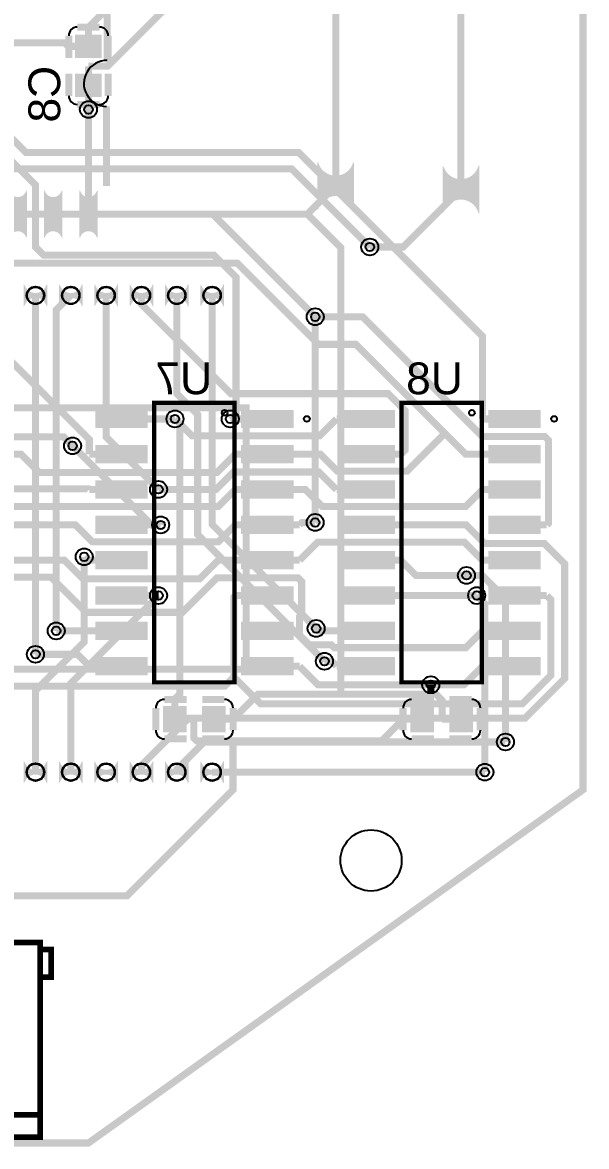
# Model space of a CAD drawing. Header units: millimetres. Extents: x 12.6 to 58.5, y -43.3 to 38.2.
# Drawn here: x 38.27 to 58.55, y -43.31 to -2.89 of the extents above; entities that cross this region are included whole.
import ezdxf

# ---------------------------------------------------------------- set-up
doc = ezdxf.new("R2010")
doc.units = ezdxf.units.MM
for name, color, linetype, true_color in [('BoardOutLine', 7, 'Continuous', 0xff00ff), ('BottomLayer', 7, 'Continuous', 0x0000ff), ('BottomPasteMaskLayer', 7, 'Continuous', 0x800000), ('BottomSilkLayer', 7, 'Continuous', 0x66cc33), ('BottomSolderMaskLayer', 7, 'Continuous', 0xaa00ff), ('Document', 7, 'Continuous', 0xffffff), ('Hole', 7, 'Continuous', 0x222222), ('Multi-Layer', 7, 'Continuous', 0xc0c0c0), ('TopLayer', 7, 'Continuous', 0xff0000), ('TopPasteMaskLayer', 7, 'Continuous', 0x808080), ('TopSilkLayer', 7, 'Continuous', 0xffcc00), ('TopSolderMaskLayer', 7, 'Continuous', 0x800080)]:
    doc.layers.add(name, color=color, linetype=linetype, true_color=true_color)
doc.styles.get("Standard").update_dxf_attribs({"font": 'arial.ttf'})

msp = doc.modelspace()

# ---------------------------------------------------------------- hatches: boundary and pattern name
at = {"layer": 'BottomLayer'}
for points in [[(40.19006858013722, -3.34500889001788), (40.19006858013722, -4.145008890017834), (41.09009398018793, -4.145008890017834), (41.09009398018793, -3.34500889001788)], [(40.19006858013722, -4.745008890017743), (40.19006858013722, -5.545008890017812), (41.09009398018793, -5.545008890017812), (41.09009398018793, -4.745008890017743)], [(40.955041910083764, -16.826035052070097), (40.955041910083764, -17.464033528067148), (42.70002540005066, -17.464033528067148), (42.70002540005066, -16.826035052070097)], [(46.20015240030489, -16.826035052070097), (46.20015240030489, -17.464033528067148), (47.945135890271786, -17.464033528067148), (47.945135890271786, -16.826035052070097)], [(49.84505969011934, -16.826035052070097), (49.84505969011934, -17.464033528067148), (51.59004318008624, -17.464033528067148), (51.59004318008624, -16.826035052070097)], [(55.090170180340465, -16.826035052070097), (55.090170180340465, -17.464033528067148), (56.83515367030736, -17.464033528067148), (56.83515367030736, -16.826035052070097)], [(40.955041910083764, -18.096037592075163), (40.955041910083764, -18.734036068072214), (42.70002540005066, -18.734036068072214), (42.70002540005066, -18.096037592075163)], [(46.20015240030489, -18.096037592075163), (46.20015240030489, -18.734036068072214), (47.945135890271786, -18.734036068072214), (47.945135890271786, -18.096037592075163)], [(49.84505969011934, -18.096037592075163), (49.84505969011934, -18.734036068072214), (51.59004318008624, -18.734036068072214), (51.59004318008624, -18.096037592075163)], [(55.090170180340465, -18.096037592075163), (55.090170180340465, -18.734036068072214), (56.83515367030736, -18.734036068072214), (56.83515367030736, -18.096037592075163)], [(40.955041910083764, -19.36604013208023), (40.955041910083764, -20.00403860807728), (42.70002540005066, -20.00403860807728), (42.70002540005066, -19.36604013208023)], [(46.20015240030489, -19.36604013208023), (46.20015240030489, -20.00403860807728), (47.945135890271786, -20.00403860807728), (47.945135890271786, -19.36604013208023)], [(49.84505969011934, -19.36604013208023), (49.84505969011934, -20.00403860807728), (51.59004318008624, -20.00403860807728), (51.59004318008624, -19.36604013208023)], [(55.090170180340465, -19.36604013208023), (55.090170180340465, -20.00403860807728), (56.83515367030736, -20.00403860807728), (56.83515367030736, -19.36604013208023)], [(40.955041910083764, -20.63604267208541), (40.955041910083764, -21.274041148082347), (42.70002540005066, -21.274041148082347), (42.70002540005066, -20.63604267208541)], [(46.20015240030489, -20.63604267208541), (46.20015240030489, -21.274041148082347), (47.945135890271786, -21.274041148082347), (47.945135890271786, -20.63604267208541)], [(49.84505969011934, -20.63604267208541), (49.84505969011934, -21.274041148082347), (51.59004318008624, -21.274041148082347), (51.59004318008624, -20.63604267208541)], [(55.090170180340465, -20.63604267208541), (55.090170180340465, -21.274041148082347), (56.83515367030736, -21.274041148082347), (56.83515367030736, -20.63604267208541)], [(40.955041910083764, -21.906045212090476), (40.955041910083764, -22.544043688087413), (42.70002540005066, -22.544043688087413), (42.70002540005066, -21.906045212090476)], [(46.20015240030489, -21.906045212090476), (46.20015240030489, -22.544043688087413), (47.945135890271786, -22.544043688087413), (47.945135890271786, -21.906045212090476)], [(49.84505969011934, -21.906045212090476), (49.84505969011934, -22.544043688087413), (51.59004318008624, -22.544043688087413), (51.59004318008624, -21.906045212090476)], [(55.090170180340465, -21.906045212090476), (55.090170180340465, -22.544043688087413), (56.83515367030736, -22.544043688087413), (56.83515367030736, -21.906045212090476)], [(40.955041910083764, -23.176047752095542), (40.955041910083764, -23.81404622809248), (42.70002540005066, -23.81404622809248), (42.70002540005066, -23.176047752095542)], [(46.20015240030489, -23.176047752095542), (46.20015240030489, -23.81404622809248), (47.945135890271786, -23.81404622809248), (47.945135890271786, -23.176047752095542)], [(49.84505969011934, -23.176047752095542), (49.84505969011934, -23.81404622809248), (51.59004318008624, -23.81404622809248), (51.59004318008624, -23.176047752095542)], [(55.090170180340465, -23.176047752095542), (55.090170180340465, -23.81404622809248), (56.83515367030736, -23.81404622809248), (56.83515367030736, -23.176047752095542)], [(40.955041910083764, -24.446050292100608), (40.955041910083764, -25.08404876809766), (42.70002540005066, -25.08404876809766), (42.70002540005066, -24.446050292100608)], [(46.20015240030489, -24.446050292100608), (46.20015240030489, -25.08404876809766), (47.945135890271786, -25.08404876809766), (47.945135890271786, -24.446050292100608)], [(49.84505969011934, -24.446050292100608), (49.84505969011934, -25.08404876809766), (51.59004318008624, -25.08404876809766), (51.59004318008624, -24.446050292100608)], [(55.090170180340465, -24.446050292100608), (55.090170180340465, -25.08404876809766), (56.83515367030736, -25.08404876809766), (56.83515367030736, -24.446050292100608)], [(40.955041910083764, -25.716052832105674), (40.955041910083764, -26.354051308102726), (42.70002540005066, -26.354051308102726), (42.70002540005066, -25.716052832105674)], [(46.20015240030489, -25.716052832105674), (46.20015240030489, -26.354051308102726), (47.945135890271786, -26.354051308102726), (47.945135890271786, -25.716052832105674)], [(49.84505969011934, -25.716052832105674), (49.84505969011934, -26.354051308102726), (51.59004318008624, -26.354051308102726), (51.59004318008624, -25.716052832105674)], [(55.090170180340465, -25.716052832105674), (55.090170180340465, -26.354051308102726), (56.83515367030736, -26.354051308102726), (56.83515367030736, -25.716052832105674)]]:
    msp.add_hatch(color=256, dxfattribs=at).paths.add_polyline_path(points)
at = {"layer": 'BottomPasteMaskLayer'}
for points in [[(40.19006858013722, -3.34500889001788), (40.19006858013722, -4.145008890017834), (41.09009398018793, -4.145008890017834), (41.09009398018793, -3.34500889001788)], [(40.19006858013722, -4.745008890017743), (40.19006858013722, -5.545008890017812), (41.09009398018793, -5.545008890017812), (41.09009398018793, -4.745008890017743)], [(40.955041910083764, -16.826035052070097), (40.955041910083764, -17.464033528067148), (42.70002540005066, -17.464033528067148), (42.70002540005066, -16.826035052070097)], [(46.20015240030489, -16.826035052070097), (46.20015240030489, -17.464033528067148), (47.945135890271786, -17.464033528067148), (47.945135890271786, -16.826035052070097)], [(49.84505969011934, -16.826035052070097), (49.84505969011934, -17.464033528067148), (51.59004318008624, -17.464033528067148), (51.59004318008624, -16.826035052070097)], [(55.090170180340465, -16.826035052070097), (55.090170180340465, -17.464033528067148), (56.83515367030736, -17.464033528067148), (56.83515367030736, -16.826035052070097)], [(40.955041910083764, -18.096037592075163), (40.955041910083764, -18.734036068072214), (42.70002540005066, -18.734036068072214), (42.70002540005066, -18.096037592075163)], [(46.20015240030489, -18.096037592075163), (46.20015240030489, -18.734036068072214), (47.945135890271786, -18.734036068072214), (47.945135890271786, -18.096037592075163)], [(49.84505969011934, -18.096037592075163), (49.84505969011934, -18.734036068072214), (51.59004318008624, -18.734036068072214), (51.59004318008624, -18.096037592075163)], [(55.090170180340465, -18.096037592075163), (55.090170180340465, -18.734036068072214), (56.83515367030736, -18.734036068072214), (56.83515367030736, -18.096037592075163)], [(40.955041910083764, -19.36604013208023), (40.955041910083764, -20.00403860807728), (42.70002540005066, -20.00403860807728), (42.70002540005066, -19.36604013208023)], [(46.20015240030489, -19.36604013208023), (46.20015240030489, -20.00403860807728), (47.945135890271786, -20.00403860807728), (47.945135890271786, -19.36604013208023)], [(49.84505969011934, -19.36604013208023), (49.84505969011934, -20.00403860807728), (51.59004318008624, -20.00403860807728), (51.59004318008624, -19.36604013208023)], [(55.090170180340465, -19.36604013208023), (55.090170180340465, -20.00403860807728), (56.83515367030736, -20.00403860807728), (56.83515367030736, -19.36604013208023)], [(40.955041910083764, -20.63604267208541), (40.955041910083764, -21.274041148082347), (42.70002540005066, -21.274041148082347), (42.70002540005066, -20.63604267208541)], [(46.20015240030489, -20.63604267208541), (46.20015240030489, -21.274041148082347), (47.945135890271786, -21.274041148082347), (47.945135890271786, -20.63604267208541)], [(49.84505969011934, -20.63604267208541), (49.84505969011934, -21.274041148082347), (51.59004318008624, -21.274041148082347), (51.59004318008624, -20.63604267208541)], [(55.090170180340465, -20.63604267208541), (55.090170180340465, -21.274041148082347), (56.83515367030736, -21.274041148082347), (56.83515367030736, -20.63604267208541)], [(40.955041910083764, -21.906045212090476), (40.955041910083764, -22.544043688087413), (42.70002540005066, -22.544043688087413), (42.70002540005066, -21.906045212090476)], [(46.20015240030489, -21.906045212090476), (46.20015240030489, -22.544043688087413), (47.945135890271786, -22.544043688087413), (47.945135890271786, -21.906045212090476)], [(49.84505969011934, -21.906045212090476), (49.84505969011934, -22.544043688087413), (51.59004318008624, -22.544043688087413), (51.59004318008624, -21.906045212090476)], [(55.090170180340465, -21.906045212090476), (55.090170180340465, -22.544043688087413), (56.83515367030736, -22.544043688087413), (56.83515367030736, -21.906045212090476)], [(40.955041910083764, -23.176047752095542), (40.955041910083764, -23.81404622809248), (42.70002540005066, -23.81404622809248), (42.70002540005066, -23.176047752095542)], [(46.20015240030489, -23.176047752095542), (46.20015240030489, -23.81404622809248), (47.945135890271786, -23.81404622809248), (47.945135890271786, -23.176047752095542)], [(49.84505969011934, -23.176047752095542), (49.84505969011934, -23.81404622809248), (51.59004318008624, -23.81404622809248), (51.59004318008624, -23.176047752095542)], [(55.090170180340465, -23.176047752095542), (55.090170180340465, -23.81404622809248), (56.83515367030736, -23.81404622809248), (56.83515367030736, -23.176047752095542)], [(40.955041910083764, -24.446050292100608), (40.955041910083764, -25.08404876809766), (42.70002540005066, -25.08404876809766), (42.70002540005066, -24.446050292100608)], [(46.20015240030489, -24.446050292100608), (46.20015240030489, -25.08404876809766), (47.945135890271786, -25.08404876809766), (47.945135890271786, -24.446050292100608)], [(49.84505969011934, -24.446050292100608), (49.84505969011934, -25.08404876809766), (51.59004318008624, -25.08404876809766), (51.59004318008624, -24.446050292100608)], [(55.090170180340465, -24.446050292100608), (55.090170180340465, -25.08404876809766), (56.83515367030736, -25.08404876809766), (56.83515367030736, -24.446050292100608)], [(40.955041910083764, -25.716052832105674), (40.955041910083764, -26.354051308102726), (42.70002540005066, -26.354051308102726), (42.70002540005066, -25.716052832105674)], [(46.20015240030489, -25.716052832105674), (46.20015240030489, -26.354051308102726), (47.945135890271786, -26.354051308102726), (47.945135890271786, -25.716052832105674)], [(49.84505969011934, -25.716052832105674), (49.84505969011934, -26.354051308102726), (51.59004318008624, -26.354051308102726), (51.59004318008624, -25.716052832105674)], [(55.090170180340465, -25.716052832105674), (55.090170180340465, -26.354051308102726), (56.83515367030736, -26.354051308102726), (56.83515367030736, -25.716052832105674)]]:
    msp.add_hatch(color=256, dxfattribs=at).paths.add_polyline_path(points)
at = {"layer": 'BottomSolderMaskLayer'}
for points in [[(40.16149271653376, -3.3224325007790867), (40.16149271653376, -4.167588146645926), (41.118669843791395, -4.167588146645926), (41.118669843791395, -3.3224325007790867)], [(40.16149271653376, -4.7224296333897655), (40.16149271653376, -5.567585279256605), (41.118669843791395, -5.567585279256605), (41.118669843791395, -4.7224296333897655)], [(39.16047752095502, -12.287325374650777, -0.7853981633974483), (38.30967741935482, -12.287325374650777), (38.30967741935482, -13.11272542545089, -0.7853981633974483), (39.16047752095502, -13.11272542545089)], [(40.4304800609602, -12.287325374650777, -0.7853981633974483), (39.57967995936, -12.287325374650777), (39.57967995936, -13.11272542545089, -0.7853981633974483), (40.4304800609602, -13.11272542545089)], [(41.70048260096515, -12.287325374650777, -0.7853981633974483), (40.84968249936495, -12.287325374650777), (40.84968249936495, -13.11272542545089, -0.7853981633974483), (41.70048260096515, -13.11272542545089)], [(42.97048514097033, -12.287325374650777, -0.7853981633974483), (42.11968503937013, -12.287325374650777), (42.11968503937013, -13.11272542545089, -0.7853981633974483), (42.97048514097033, -13.11272542545089)], [(44.240487680975285, -12.287325374650777, -0.7853981633974483), (43.389687579375085, -12.287325374650777), (43.389687579375085, -13.11272542545089, -0.7853981633974483), (44.240487680975285, -13.11272542545089)], [(45.510490220980465, -12.287325374650777, -0.7853981633974483), (44.659690119380265, -12.287325374650777), (44.659690119380265, -13.11272542545089, -0.7853981633974483), (45.510490220980465, -13.11272542545089)], [(40.88557047565564, -16.816748455426705), (40.88557047565564, -17.47332012471054), (42.76949683447879, -17.47332012471054), (42.76949683447879, -16.816748455426705)], [(46.13068096587676, -16.816748455426705), (46.13068096587676, -17.47332012471054), (48.01460732469991, -17.47332012471054), (48.01460732469991, -16.816748455426705)], [(49.77558825569122, -16.816748455426705), (49.77558825569122, -17.47332012471054), (51.659514614514364, -17.47332012471054), (51.659514614514364, -16.816748455426705)], [(55.02069874591234, -16.816748455426705), (55.02069874591234, -17.47332012471054), (56.90462510473549, -17.47332012471054), (56.90462510473549, -16.816748455426705)], [(40.88557047565564, -18.08675099543177), (40.88557047565564, -18.743322664715606), (42.76949683447879, -18.743322664715606), (42.76949683447879, -18.08675099543177)], [(46.13068096587676, -18.08675099543177), (46.13068096587676, -18.743322664715606), (48.01460732469991, -18.743322664715606), (48.01460732469991, -18.08675099543177)], [(49.77558825569122, -18.08675099543177), (49.77558825569122, -18.743322664715606), (51.659514614514364, -18.743322664715606), (51.659514614514364, -18.08675099543177)], [(55.02069874591234, -18.08675099543177), (55.02069874591234, -18.743322664715606), (56.90462510473549, -18.743322664715606), (56.90462510473549, -18.08675099543177)], [(40.88557047565564, -19.35675353543695), (40.88557047565564, -20.013325204720672), (42.76949683447879, -20.013325204720672), (42.76949683447879, -19.35675353543695)], [(46.13068096587676, -19.35675353543695), (46.13068096587676, -20.013325204720672), (48.01460732469991, -20.013325204720672), (48.01460732469991, -19.35675353543695)], [(49.77558825569122, -19.35675353543695), (49.77558825569122, -20.013325204720672), (51.659514614514364, -20.013325204720672), (51.659514614514364, -19.35675353543695)], [(55.02069874591234, -19.35675353543695), (55.02069874591234, -20.013325204720672), (56.90462510473549, -20.013325204720672), (56.90462510473549, -19.35675353543695)], [(40.88557047565564, -20.626756075442017), (40.88557047565564, -21.28332774472574), (42.76949683447879, -21.28332774472574), (42.76949683447879, -20.626756075442017)], [(46.13068096587676, -20.626756075442017), (46.13068096587676, -21.28332774472574), (48.01460732469991, -21.28332774472574), (48.01460732469991, -20.626756075442017)], [(49.77558825569122, -20.626756075442017), (49.77558825569122, -21.28332774472574), (51.659514614514364, -21.28332774472574), (51.659514614514364, -20.626756075442017)], [(55.02069874591234, -20.626756075442017), (55.02069874591234, -21.28332774472574), (56.90462510473549, -21.28332774472574), (56.90462510473549, -20.626756075442017)], [(40.88557047565564, -21.896758615447084), (40.88557047565564, -22.553330284730805), (42.76949683447879, -22.553330284730805), (42.76949683447879, -21.896758615447084)], [(46.13068096587676, -21.896758615447084), (46.13068096587676, -22.553330284730805), (48.01460732469991, -22.553330284730805), (48.01460732469991, -21.896758615447084)], [(49.77558825569122, -21.896758615447084), (49.77558825569122, -22.553330284730805), (51.659514614514364, -22.553330284730805), (51.659514614514364, -21.896758615447084)], [(55.02069874591234, -21.896758615447084), (55.02069874591234, -22.553330284730805), (56.90462510473549, -22.553330284730805), (56.90462510473549, -21.896758615447084)], [(40.88557047565564, -23.16676115545215), (40.88557047565564, -23.82333282473587), (42.76949683447879, -23.82333282473587), (42.76949683447879, -23.16676115545215)], [(46.13068096587676, -23.16676115545215), (46.13068096587676, -23.82333282473587), (48.01460732469991, -23.82333282473587), (48.01460732469991, -23.16676115545215)], [(49.77558825569122, -23.16676115545215), (49.77558825569122, -23.82333282473587), (51.659514614514364, -23.82333282473587), (51.659514614514364, -23.16676115545215)], [(55.02069874591234, -23.16676115545215), (55.02069874591234, -23.82333282473587), (56.90462510473549, -23.82333282473587), (56.90462510473549, -23.16676115545215)], [(40.88557047565564, -24.436763695457216), (40.88557047565564, -25.09333536474105), (42.76949683447879, -25.09333536474105), (42.76949683447879, -24.436763695457216)], [(46.13068096587676, -24.436763695457216), (46.13068096587676, -25.09333536474105), (48.01460732469991, -25.09333536474105), (48.01460732469991, -24.436763695457216)], [(49.77558825569122, -24.436763695457216), (49.77558825569122, -25.09333536474105), (51.659514614514364, -25.09333536474105), (51.659514614514364, -24.436763695457216)], [(55.02069874591234, -24.436763695457216), (55.02069874591234, -25.09333536474105), (56.90462510473549, -25.09333536474105), (56.90462510473549, -24.436763695457216)], [(40.88557047565564, -25.706766235462283), (40.88557047565564, -26.363337904746118), (42.76949683447879, -26.363337904746118), (42.76949683447879, -25.706766235462283)], [(46.13068096587676, -25.706766235462283), (46.13068096587676, -26.363337904746118), (48.01460732469991, -26.363337904746118), (48.01460732469991, -25.706766235462283)], [(49.77558825569122, -25.706766235462283), (49.77558825569122, -26.363337904746118), (51.659514614514364, -26.363337904746118), (51.659514614514364, -25.706766235462283)], [(55.02069874591234, -25.706766235462283), (55.02069874591234, -26.363337904746118), (56.90462510473549, -26.363337904746118), (56.90462510473549, -25.706766235462283)], [(39.16047752095502, -29.432359664719343, -0.7853981633974483), (38.30967741935482, -29.432359664719343), (38.30967741935482, -30.257759715519455, -0.7853981633974483), (39.16047752095502, -30.257759715519455)], [(40.4304800609602, -29.432359664719343, -0.7853981633974483), (39.57967995936, -29.432359664719343), (39.57967995936, -30.257759715519455, -0.7853981633974483), (40.4304800609602, -30.257759715519455)], [(41.70048260096515, -29.432359664719343, -0.7853981633974483), (40.84968249936495, -29.432359664719343), (40.84968249936495, -30.257759715519455, -0.7853981633974483), (41.70048260096515, -30.257759715519455)], [(42.97048514097033, -29.432359664719343, -0.7853981633974483), (42.11968503937013, -29.432359664719343), (42.11968503937013, -30.257759715519455, -0.7853981633974483), (42.97048514097033, -30.257759715519455)], [(44.240487680975285, -29.432359664719343, -0.7853981633974483), (43.389687579375085, -29.432359664719343), (43.389687579375085, -30.257759715519455, -0.7853981633974483), (44.240487680975285, -30.257759715519455)], [(45.510490220980465, -29.432359664719343, -0.7853981633974483), (44.659690119380265, -29.432359664719343), (44.659690119380265, -30.257759715519455, -0.7853981633974483), (45.510490220980465, -30.257759715519455)]]:
    msp.add_hatch(color=256, dxfattribs=at).paths.add_polyline_path(points)
at = {"layer": 'Multi-Layer'}
for points in [[(39.13507747015492, -12.300025400050913, -0.7853981633974483), (38.33507747015492, -12.300025400050913), (38.33507747015492, -13.100025400050868, -0.7853981633974483), (39.13507747015492, -13.100025400050868)], [(40.4050800101601, -12.300025400050913, -0.7853981633974483), (39.6050800101601, -12.300025400050913), (39.6050800101601, -13.100025400050868, -0.7853981633974483), (40.4050800101601, -13.100025400050868)], [(41.67508255016505, -12.300025400050913, -0.7853981633974483), (40.875082550165054, -12.300025400050913), (40.875082550165054, -13.100025400050868, -0.7853981633974483), (41.67508255016505, -13.100025400050868)], [(42.94508509017023, -12.300025400050913, -0.7853981633974483), (42.145085090170234, -12.300025400050913), (42.145085090170234, -13.100025400050868, -0.7853981633974483), (42.94508509017023, -13.100025400050868)], [(44.215087630175184, -12.300025400050913, -0.7853981633974483), (43.41508763017519, -12.300025400050913), (43.41508763017519, -13.100025400050868, -0.7853981633974483), (44.215087630175184, -13.100025400050868)], [(45.485090170180364, -12.300025400050913, -0.7853981633974483), (44.685090170180366, -12.300025400050913), (44.685090170180366, -13.100025400050868, -0.7853981633974483), (45.485090170180364, -13.100025400050868)], [(39.13507747015492, -29.44505969011948, -0.7853981633974483), (38.33507747015492, -29.44505969011948), (38.33507747015492, -30.245059690119433, -0.7853981633974483), (39.13507747015492, -30.245059690119433)], [(40.4050800101601, -29.44505969011948, -0.7853981633974483), (39.6050800101601, -29.44505969011948), (39.6050800101601, -30.245059690119433, -0.7853981633974483), (40.4050800101601, -30.245059690119433)], [(41.67508255016505, -29.44505969011948, -0.7853981633974483), (40.875082550165054, -29.44505969011948), (40.875082550165054, -30.245059690119433, -0.7853981633974483), (41.67508255016505, -30.245059690119433)], [(42.94508509017023, -29.44505969011948, -0.7853981633974483), (42.145085090170234, -29.44505969011948), (42.145085090170234, -30.245059690119433, -0.7853981633974483), (42.94508509017023, -30.245059690119433)], [(44.215087630175184, -29.44505969011948, -0.7853981633974483), (43.41508763017519, -29.44505969011948), (43.41508763017519, -30.245059690119433, -0.7853981633974483), (44.215087630175184, -30.245059690119433)], [(45.485090170180364, -29.44505969011948, -0.7853981633974483), (44.685090170180366, -29.44505969011948), (44.685090170180366, -30.245059690119433, -0.7853981633974483), (45.485090170180364, -30.245059690119433)]]:
    msp.add_hatch(color=256, dxfattribs=at).paths.add_polyline_path(points)
at = {"layer": 'TopLayer'}
for points in [[(50.165100330200694, -7.898018796037718, -0.7853981633974483), (48.895097790195614, -7.898018796037718), (48.895097790195614, -9.628016256032538, -0.7853981633974483), (50.165100330200694, -9.628016256032538)], [(54.66522733045469, -8.025019050038168, -0.7853981633974483), (53.39522479044961, -8.025019050038168), (53.39522479044961, -9.755016510032988, -0.7853981633974483), (54.66522733045469, -9.755016510032988)], [(38.40007620015244, -8.930035560071133, -0.7853981633974483), (37.800076200152446, -8.930035560071133), (37.800076200152446, -10.630035560071178, -0.7853981633974483), (38.40007620015244, -10.630035560071178)], [(39.67007874015739, -8.930035560071133, -0.7853981633974483), (39.0700787401574, -8.930035560071133), (39.0700787401574, -10.630035560071178, -0.7853981633974483), (39.67007874015739, -10.630035560071178)], [(40.94008128016257, -8.930035560071133, -0.7853981633974483), (40.34008128016258, -8.930035560071133), (40.34008128016258, -10.630035560071178, -0.7853981633974483), (40.94008128016257, -10.630035560071178)], [(43.35008890017775, -27.490043180086445), (44.150088900177934, -27.490043180086445), (44.150088900177934, -28.390068580137154), (43.35008890017775, -28.390068580137154)], [(44.75008890017784, -27.490043180086445), (45.550088900178025, -27.490043180086445), (45.550088900178025, -28.390068580137154), (44.75008890017784, -28.390068580137154)], [(52.24010668021333, -27.490043180086445), (53.04010668021351, -27.490043180086445), (53.04010668021351, -28.390068580137154), (52.24010668021333, -28.390068580137154)], [(53.64010668021342, -27.490043180086445), (54.4401066802136, -27.490043180086445), (54.4401066802136, -28.390068580137154), (53.64010668021342, -28.390068580137154)]]:
    msp.add_hatch(color=256, dxfattribs=at).paths.add_polyline_path(points)
at = {"layer": 'TopPasteMaskLayer'}
for points in [[(50.165100330200694, -7.898018796037718, -0.7853981633974483), (48.895097790195614, -7.898018796037718), (48.895097790195614, -9.628016256032538, -0.7853981633974483), (50.165100330200694, -9.628016256032538)], [(54.66522733045469, -8.025019050038168, -0.7853981633974483), (53.39522479044961, -8.025019050038168), (53.39522479044961, -9.755016510032988, -0.7853981633974483), (54.66522733045469, -9.755016510032988)], [(38.40007620015244, -8.930035560071133, -0.7853981633974483), (37.800076200152446, -8.930035560071133), (37.800076200152446, -10.630035560071178, -0.7853981633974483), (38.40007620015244, -10.630035560071178)], [(39.67007874015739, -8.930035560071133, -0.7853981633974483), (39.0700787401574, -8.930035560071133), (39.0700787401574, -10.630035560071178, -0.7853981633974483), (39.67007874015739, -10.630035560071178)], [(40.94008128016257, -8.930035560071133, -0.7853981633974483), (40.34008128016258, -8.930035560071133), (40.34008128016258, -10.630035560071178, -0.7853981633974483), (40.94008128016257, -10.630035560071178)], [(43.35008890017775, -27.490043180086445), (44.150088900177934, -27.490043180086445), (44.150088900177934, -28.390068580137154), (43.35008890017775, -28.390068580137154)], [(44.75008890017784, -27.490043180086445), (45.550088900178025, -27.490043180086445), (45.550088900178025, -28.390068580137154), (44.75008890017784, -28.390068580137154)], [(52.24010668021333, -27.490043180086445), (53.04010668021351, -27.490043180086445), (53.04010668021351, -28.390068580137154), (52.24010668021333, -28.390068580137154)], [(53.64010668021342, -27.490043180086445), (54.4401066802136, -27.490043180086445), (54.4401066802136, -28.390068580137154), (53.64010668021342, -28.390068580137154)]]:
    msp.add_hatch(color=256, dxfattribs=at).paths.add_polyline_path(points)
at = {"layer": 'TopSolderMaskLayer'}
for points in [[(50.190500381000795, -7.88337145491505, -0.7853981633974483), (48.86969773939551, -7.88337145491505), (48.86969773939551, -9.642663597155206, -0.7853981633974483), (50.190500381000795, -9.642663597155206)], [(54.69062738125479, -8.0103717089155, -0.7853981633974483), (53.36982473964951, -8.0103717089155), (53.36982473964951, -9.769663851155656, -0.7853981633974483), (54.69062738125479, -9.769663851155656)], [(38.42547625095254, -8.911261609479766, -0.7853981633974483), (37.774676149352345, -8.911261609479766), (37.774676149352345, -10.648809510662431, -0.7853981633974483), (38.42547625095254, -10.648809510662431)], [(39.695478790957495, -8.911261609479766, -0.7853981633974483), (39.0446786893573, -8.911261609479766), (39.0446786893573, -10.648809510662431, -0.7853981633974483), (39.695478790957495, -10.648809510662431)], [(40.965481330962675, -8.911261609479766, -0.7853981633974483), (40.31468122936248, -8.911261609479766), (40.31468122936248, -10.648809510662431, -0.7853981633974483), (40.965481330962675, -10.648809510662431)], [(39.16047752095502, -12.287325374650777, -0.7853981633974483), (38.30967741935482, -12.287325374650777), (38.30967741935482, -13.11272542545089, -0.7853981633974483), (39.16047752095502, -13.11272542545089)], [(40.4304800609602, -12.287325374650777, -0.7853981633974483), (39.57967995936, -12.287325374650777), (39.57967995936, -13.11272542545089, -0.7853981633974483), (40.4304800609602, -13.11272542545089)], [(41.70048260096515, -12.287325374650777, -0.7853981633974483), (40.84968249936495, -12.287325374650777), (40.84968249936495, -13.11272542545089, -0.7853981633974483), (41.70048260096515, -13.11272542545089)], [(42.97048514097033, -12.287325374650777, -0.7853981633974483), (42.11968503937013, -12.287325374650777), (42.11968503937013, -13.11272542545089, -0.7853981633974483), (42.97048514097033, -13.11272542545089)], [(44.240487680975285, -12.287325374650777, -0.7853981633974483), (43.389687579375085, -12.287325374650777), (43.389687579375085, -13.11272542545089, -0.7853981633974483), (44.240487680975285, -13.11272542545089)], [(45.510490220980465, -12.287325374650777, -0.7853981633974483), (44.659690119380265, -12.287325374650777), (44.659690119380265, -13.11272542545089, -0.7853981633974483), (45.510490220980465, -13.11272542545089)], [(43.324690462284025, -27.464642412439048), (44.175490563884296, -27.464642412439048), (44.175490563884296, -28.41546934778455), (43.324690462284025, -28.41546934778455)], [(44.724687236471254, -27.464642412439048), (45.575487338071525, -27.464642412439048), (45.575487338071525, -28.41546934778455), (44.724687236471254, -28.41546934778455)], [(52.2147082423196, -27.464642412439048), (53.06550834391987, -27.464642412439048), (53.06550834391987, -28.41546934778455), (52.2147082423196, -28.41546934778455)], [(53.61470501650683, -27.464642412439048), (54.4655051181071, -27.464642412439048), (54.4655051181071, -28.41546934778455), (53.61470501650683, -28.41546934778455)], [(39.16047752095502, -29.432359664719343, -0.7853981633974483), (38.30967741935482, -29.432359664719343), (38.30967741935482, -30.257759715519455, -0.7853981633974483), (39.16047752095502, -30.257759715519455)], [(40.4304800609602, -29.432359664719343, -0.7853981633974483), (39.57967995936, -29.432359664719343), (39.57967995936, -30.257759715519455, -0.7853981633974483), (40.4304800609602, -30.257759715519455)], [(41.70048260096515, -29.432359664719343, -0.7853981633974483), (40.84968249936495, -29.432359664719343), (40.84968249936495, -30.257759715519455, -0.7853981633974483), (41.70048260096515, -30.257759715519455)], [(42.97048514097033, -29.432359664719343, -0.7853981633974483), (42.11968503937013, -29.432359664719343), (42.11968503937013, -30.257759715519455, -0.7853981633974483), (42.97048514097033, -30.257759715519455)], [(44.240487680975285, -29.432359664719343, -0.7853981633974483), (43.389687579375085, -29.432359664719343), (43.389687579375085, -30.257759715519455, -0.7853981633974483), (44.240487680975285, -30.257759715519455)], [(45.510490220980465, -29.432359664719343, -0.7853981633974483), (44.659690119380265, -29.432359664719343), (44.659690119380265, -30.257759715519455, -0.7853981633974483), (45.510490220980465, -30.257759715519455)]]:
    msp.add_hatch(color=256, dxfattribs=at).paths.add_polyline_path(points)

# ---------------------------------------------------------------- linework, layer by layer
at = {"layer": 'BoardOutLine', "const_width": 0.25400050800101603}
msp.add_lwpolyline([(53.34010668021347, 17.780035560071042), (58.42011684023373, 13.970027940055843), (58.42011684023373, 13.970027940055843), (58.42011684023373, -30.480060960121932), (40.640081280162576, -43.18008636017282), (30.480060960122046, -43.18008636017282), (12.70002540005089, -30.480060960121932)], dxfattribs=at)
at = {"layer": 'BottomLayer', "const_width": 0.25400050800101603}
for points in [[(40.640081280162576, -4.461772923545823), (41.323342646685205, -4.461772923545823), (46.42011684023373, 0.6350012700024763), (46.42011684023373, 2.5400050800101326)], [(45.02006604013195, 1.4843789687579374), (45.02006604013195, 1.318262636525219), (40.640081280162576, -3.0617221234442695)], [(40.640081280162576, -3.7449834899670122), (40.640081280162576, -3.0617221234442695)], [(39.90678181356361, -3.7449834899670122), (39.7782575565152, -3.616459232918487), (24.774955549911056, -3.616459232918487), (16.671069342138708, -11.720345440690949)], [(40.640081280162576, -3.7449834899670122), (39.90678181356361, -3.7449834899670122)], [(54.80695961391916, -17.14503429006868), (54.80695961391916, -14.167894335788674), (48.19913639827291, -7.560071120142311), (38.39700279400563, -7.560071120142311), (35.066294132588155, -4.22936245872495)], [(40.640081280162576, -5.1450342900685655), (40.640081280162576, -4.461772923545823)], [(40.640081280162576, -5.1450342900685655), (40.640081280162576, -6.0170180340360275)], [(48.79400558801126, -13.471170942341928), (45.101600203200405, -9.778765557531074), (35.55194310388629, -9.778765557531074), (33.94919989839991, -8.176022352044697)], [(36.830073660147264, -8.146050292100654), (47.939293878587705, -8.146050292100654), (50.754127508255124, -10.960883921767845)], [(53.449580899161674, -17.661417322834723), (50.248158496317046, -14.459994919989867), (48.910591821183516, -14.459994919989867), (45.99060198120378, -11.540005080010246), (35.59690119380252, -11.540005080010246), (32.43332486664963, -8.376428752857578)], [(40.67183134366269, -18.415036830073745), (40.67183134366269, -17.878587757175524), (37.46507493014997, -14.671831343662689), (37.46507493014997, -12.70002540005089)], [(42.54508509017023, -12.70002540005089), (42.54508509017023, -13.018542037084103), (45.76174752349493, -16.23520447040903), (51.41859283718577, -16.23520447040903), (52.026416052832246, -16.843027686055507), (52.026416052832246, -18.261874523749043), (51.873253746507544, -18.415036830073745)], [(57.11836423672844, -20.955041910083878), (57.18491236982459, -20.888493776987502), (57.18491236982459, -17.911607823215718), (57.05334010668025, -17.780035560071155), (54.804419608839225, -17.780035560071155), (50.49555499111011, -13.471170942341928), (48.79400558801126, -13.471170942341928)], [(41.82753365506733, -17.14503429006868), (43.75133350266697, -17.14503429006868)], [(43.75133350266697, -17.14503429006868), (44.35890271780545, -17.75260350520705), (48.95427990855978, -17.75260350520705), (49.561849123698266, -17.14503429006868)], [(47.07264414528822, -17.14503429006868), (45.7358394716789, -17.14503429006868)], [(50.717551435102905, -17.14503429006868), (49.561849123698266, -17.14503429006868)], [(55.9626619253238, -17.14503429006868), (54.80695961391916, -17.14503429006868)], [(40.07035814071628, -18.11099822199651), (39.750063500127, -17.79070358140723), (37.02362204724409, -17.79070358140723)], [(53.449580899161674, -17.661417322834723), (52.092202184404414, -19.018796037592097), (49.57988315976627, -19.018796037592097), (48.976123952248145, -18.415036830073745), (47.07264414528822, -18.415036830073745)], [(54.90982981965976, -18.415036830073745), (54.20320040640081, -18.415036830073745), (53.449580899161674, -17.661417322834723)], [(45.916941833883584, -18.415036830073745), (45.91186182372371, -18.415036830073745), (45.25908051816123, -19.067818135636344), (38.87223774447557, -19.067818135636344), (38.21945643891286, -18.415036830073745), (29.292608585217067, -18.415036830073745)], [(41.82753365506733, -18.415036830073745), (40.67183134366269, -18.415036830073745)], [(47.07264414528822, -18.415036830073745), (45.916941833883584, -18.415036830073745)], [(50.717551435102905, -18.415036830073745), (51.873253746507544, -18.415036830073745)], [(55.9626619253238, -18.415036830073745), (54.90982981965976, -18.415036830073745)], [(43.16281432562869, -19.678181356362757), (45.23063246126503, -19.678181356362757), (45.85648971297951, -19.052324104648278), (48.92913385826773, -19.052324104648278), (49.561849123698266, -19.68503937007881)], [(45.916941833883584, -19.68503937007881), (45.31318262636523, -20.288798577597163), (31.052070104140284, -20.288798577597163), (30.448310896621706, -19.68503937007881)], [(37.692405384810854, -19.653797307594687), (40.64058928117879, -19.653797307594687), (40.67183134366269, -19.68503937007881)], [(41.82753365506733, -19.68503937007881), (40.67183134366269, -19.68503937007881)], [(47.07264414528822, -19.68503937007881), (45.916941833883584, -19.68503937007881)], [(47.07264414528822, -19.68503937007881), (48.4445008890018, -19.68503937007881), (49.04826009652015, -20.288798577597163), (54.20320040640081, -20.288798577597163), (54.80695961391916, -19.68503937007881)], [(50.717551435102905, -19.68503937007881), (49.561849123698266, -19.68503937007881)], [(55.9626619253238, -19.68503937007881), (54.80695961391916, -19.68503937007881)], [(45.916941833883584, -20.955041910083878), (45.31318262636523, -21.55880111760223), (40.78054356108714, -21.55880111760223), (40.17678435356879, -20.955041910083878), (30.448310896621706, -20.955041910083878)], [(41.82753365506733, -20.955041910083878), (43.23672847345688, -20.955041910083878)], [(50.717551435102905, -20.955041910083878), (54.22123444246881, -20.955041910083878), (54.887477774955414, -21.621285242570593), (57.03251206502432, -21.621285242570593), (57.761239522478945, -22.350012700025445), (57.761239522478945, -26.47447294894596), (56.32943865887751, -27.906273812547738), (44.24511049022112, -27.906273812547738), (42.54508509017023, -29.606299212598515), (42.54508509017023, -29.845059690119456)], [(47.07264414528822, -20.955041910083878), (45.916941833883584, -20.955041910083878)], [(47.07264414528822, -20.955041910083878), (48.22834645669286, -20.955041910083878)], [(48.22834645669286, -20.955041910083878), (48.31724663449336, -20.866141732283495), (48.79121158242333, -20.866141732283495)], [(55.9626619253238, -20.955041910083878), (57.11836423672844, -20.955041910083878)], [(48.22834645669286, -22.225044450088944), (48.88214376428755, -21.57124714249437), (54.1531623063247, -21.57124714249437), (54.80695961391916, -22.225044450088944)], [(30.573787147574194, -22.225044450088944), (39.77876555753119, -22.225044450088944), (40.44500889001779, -22.89128778257566), (44.646431292862644, -22.89128778257566), (45.312674625349246, -22.225044450088944), (47.07264414528822, -22.225044450088944)], [(41.82753365506733, -22.225044450088944), (40.61239522479036, -22.225044450088944), (40.4899669799338, -22.102616205232493)], [(47.07264414528822, -22.225044450088944), (48.22834645669286, -22.225044450088944)], [(50.717551435102905, -22.225044450088944), (51.873253746507544, -22.225044450088944)], [(54.22961645923306, -22.770891541783158), (52.41910083820176, -22.770891541783158), (51.873253746507544, -22.225044450088944)], [(55.9626619253238, -22.225044450088944), (54.80695961391916, -22.225044450088944)], [(48.22834645669286, -24.765049530099077), (48.22834645669286, -24.256032512065076), (48.30657861315717, -24.177800355600766), (48.30657861315717, -22.98755397510797), (48.179070358140734, -22.860045720091534), (45.25984251968498, -22.860045720091534), (44.021082042163926, -24.098806197612475), (40.558039116078135, -24.098806197612475), (39.28930657861315, -22.830073660147377), (28.29362458724904, -22.830073660147377), (27.713995427990767, -23.409702819405766), (27.713995427990767, -24.143510287020604)], [(41.82753365506733, -23.49504699009401), (42.983235966471966, -23.49504699009401)], [(42.983235966471966, -23.49504699009401), (43.1623063246127, -23.49504699009401)], [(45.864109728219546, -26.425196850393718), (45.864109728219546, -23.547879095758276), (45.916941833883584, -23.49504699009401)], [(57.11836423672844, -23.49504699009401), (57.25984251968498, -23.63652527305055), (57.25984251968498, -26.367284734569466), (56.243078486156946, -27.384048768097614), (46.822961645923215, -27.384048768097614), (45.864109728219546, -26.425196850393718)], [(47.07264414528822, -23.49504699009401), (45.916941833883584, -23.49504699009401)], [(50.717551435102905, -23.49504699009401), (54.59817119634249, -23.49504699009401)], [(55.9626619253238, -23.49504699009401), (57.11836423672844, -23.49504699009401)], [(45.864109728219546, -26.425196850393718), (45.53187706375411, -26.75742951485904), (37.53975107950214, -26.75742951485904), (34.62738125476267, -23.845059690119456), (33.123190246380545, -23.845059690119456)], [(40.67183134366269, -24.765049530099077), (39.48056896113803, -24.765049530099077)], [(41.82753365506733, -24.765049530099077), (40.67183134366269, -24.765049530099077)], [(47.07264414528822, -24.765049530099077), (48.22834645669286, -24.765049530099077)], [(54.80695961391916, -24.765049530099077), (54.20320040640081, -25.36880873761754), (49.46888493776987, -25.36880873761754), (49.369570739141636, -25.26949453898908), (48.583947167894166, -25.26949453898908), (48.22834645669286, -24.91389382778766), (48.22834645669286, -24.765049530099077)], [(50.717551435102905, -24.765049530099077), (48.91338582677167, -24.765049530099077), (48.825247650495385, -24.676911353822675)], [(55.9626619253238, -24.765049530099077), (54.80695961391916, -24.765049530099077)], [(40.67183134366269, -26.035052070104143), (40.244602489205135, -25.60782321564659), (38.73507747015492, -25.60782321564659)], [(49.125222250444494, -25.85928371856744), (49.38608077216168, -25.85928371856744), (49.561849123698266, -26.035052070104143)], [(41.82753365506733, -26.035052070104143), (40.67183134366269, -26.035052070104143)], [(47.07264414528822, -26.035052070104143), (48.22834645669286, -26.035052070104143)], [(48.22834645669286, -26.035052070104143), (48.8943357886717, -26.701041402082865), (52.94615189230376, -26.701041402082865)], [(50.717551435102905, -26.035052070104143), (49.561849123698266, -26.035052070104143)], [(52.94615189230376, -26.701041402082865), (54.140970281940554, -26.701041402082865), (54.80695961391916, -26.035052070104143)], [(55.9626619253238, -26.035052070104143), (54.80695961391916, -26.035052070104143)], [(43.815087630175185, -29.845059690119456), (43.815087630175185, -29.746761493522968), (44.801371602743075, -28.760477520955078), (55.63042926085859, -28.760477520955078)], [(45.085090170180365, -29.845059690119456), (54.89230378460752, -29.845059690119456)]]:
    msp.add_lwpolyline(points, dxfattribs=at)
at = {"layer": 'BottomSilkLayer', "const_width": 0.25400050800101603}
for points in [[(41.03982727965467, -3.055092710185477), (40.23977647955303, -3.055092710185477)], [(39.92997205994425, -4.164820929641905), (39.92997205994425, -3.3648463296927957)], [(41.3496570993143, -4.164820929641905), (41.3496570993143, -3.3648463296927957)], [(39.93045466090916, -4.725273050546093), (39.93045466090916, -5.5252476504953165)], [(41.3501143002286, -4.725273050546093), (41.3501143002286, -5.5252476504953165)], [(40.240309880619634, -5.835026670053367), (41.04033528067043, -5.835026670053367)]]:
    msp.add_lwpolyline(points, dxfattribs=at)
at = {"layer": 'BottomSilkLayer', "const_width": 0.15240030480060962}
for points in [[(45.89530099060198, -16.563855727711484), (43.00490220980441, -16.563855727711484), (43.00490220980441, -26.61625603251207), (45.89530099060198, -26.61625603251207), (45.89530099060198, -16.563855727711484)], [(54.78531877063756, -16.563855727711484), (51.89491998983999, -16.563855727711484), (51.89491998983999, -26.61625603251207), (54.78531877063756, -26.61625603251207), (54.78531877063756, -16.563855727711484)]]:
    msp.add_lwpolyline(points, close=True, dxfattribs=at)
at = {"layer": 'BottomSilkLayer'}
for centre in [(45.536703073406215, -16.92252984505967), (54.42672085344179, -16.92252984505967)]:
    msp.add_circle(centre, 0.10312420624841252, dxfattribs=at)
for centre, start, end in [((40.239801878563185, -3.3649225256802993), 90, 179.99530362478743), ((41.03982728069559, -3.364922529845103), 0.004697145336694179, 90), ((40.24028448056879, -5.525196851434885), 180, 270), ((41.040284480568744, -5.5251968503937405), 270, 359.99999999999295)]:
    msp.add_arc(centre, 0.30982981965963935, start, end, dxfattribs=at)
at = {"layer": 'BottomSolderMaskLayer'}
for centre in [(38.73507747015492, -12.70002540005089), (40.0050800101601, -12.70002540005089), (41.27508255016505, -12.70002540005089), (42.54508509017023, -12.70002540005089), (43.815087630175185, -12.70002540005089), (45.085090170180365, -12.70002540005089), (38.73507747015492, -29.845059690119456), (40.0050800101601, -29.845059690119456), (41.27508255016505, -29.845059690119456), (42.54508509017023, -29.845059690119456), (43.815087630175185, -29.845059690119456), (45.085090170180365, -29.845059690119456)]:
    msp.add_circle(centre, 0.31905003810007626, dxfattribs=at)
at = {"layer": 'Document', "const_width": 0.20320040640081283}
msp.add_lwpolyline([(38.9050292100585, -36.21993903987823), (39.305080010160054, -36.21993903987823), (39.305080010160054, -37.21993903987811), (38.9050292100585, -37.21993903987811)], dxfattribs=at)
at = {"layer": 'Document'}
for centre in [(48.49225298450597, -17.14503429006868), (57.382270764541545, -17.14503429006868)]:
    msp.add_circle(centre, 0.10312420624841252, dxfattribs=at)
at = {"layer": 'Hole'}
for centre in [(40.640081280162576, -6.0170180340360275), (50.754127508255124, -10.960883921767845), (48.79400558801126, -13.471170942341928), (43.75133350266697, -17.14503429006868), (45.7358394716789, -17.14503429006868), (40.07035814071628, -18.11099822199651), (43.16281432562869, -19.678181356362757), (43.23672847345688, -20.955041910083878), (48.79121158242333, -20.866141732283495), (40.4899669799338, -22.102616205232493), (54.22961645923306, -22.770891541783158), (43.1623063246127, -23.49504699009401), (54.59817119634249, -23.49504699009401), (39.48056896113803, -24.765049530099077), (48.825247650495385, -24.676911353822675), (38.73507747015492, -25.60782321564659), (49.125222250444494, -25.85928371856744), (52.94615189230376, -26.701041402082865), (55.63042926085859, -28.760477520955078), (54.89230378460752, -29.845059690119456)]:
    msp.add_circle(centre, 0.15250190500381003, dxfattribs=at)
at = {"layer": 'Multi-Layer'}
for centre, radius in [((40.640081280162576, -6.0170180340360275), 0.30500381000762006), ((50.754127508255124, -10.960883921767845), 0.30500381000762006), ((38.73507747015492, -12.70002540005089), 0.30000000000000004), ((40.0050800101601, -12.70002540005089), 0.30000000000000004), ((41.27508255016505, -12.70002540005089), 0.30000000000000004), ((42.54508509017023, -12.70002540005089), 0.30000000000000004), ((43.815087630175185, -12.70002540005089), 0.30000000000000004), ((45.085090170180365, -12.70002540005089), 0.30000000000000004), ((48.79400558801126, -13.471170942341928), 0.30500381000762006), ((43.75133350266697, -17.14503429006868), 0.30500381000762006), ((45.7358394716789, -17.14503429006868), 0.30500381000762006), ((40.07035814071628, -18.11099822199651), 0.30500381000762006), ((43.16281432562869, -19.678181356362757), 0.30500381000762006), ((48.79121158242333, -20.866141732283495), 0.30500381000762006), ((43.23672847345688, -20.955041910083878), 0.30500381000762006), ((40.4899669799338, -22.102616205232493), 0.30500381000762006), ((54.22961645923306, -22.770891541783158), 0.30500381000762006), ((43.1623063246127, -23.49504699009401), 0.30500381000762006), ((54.59817119634249, -23.49504699009401), 0.30500381000762006), ((39.48056896113803, -24.765049530099077), 0.30500381000762006), ((48.825247650495385, -24.676911353822675), 0.30500381000762006), ((38.73507747015492, -25.60782321564659), 0.30500381000762006), ((49.125222250444494, -25.85928371856744), 0.30500381000762006), ((52.94615189230376, -26.701041402082865), 0.30500381000762006), ((55.63042926085859, -28.760477520955078), 0.30500381000762006), ((38.73507747015492, -29.845059690119456), 0.30000000000000004), ((40.0050800101601, -29.845059690119456), 0.30000000000000004), ((41.27508255016505, -29.845059690119456), 0.30000000000000004), ((42.54508509017023, -29.845059690119456), 0.30000000000000004), ((43.815087630175185, -29.845059690119456), 0.30000000000000004), ((45.085090170180365, -29.845059690119456), 0.30000000000000004), ((54.89230378460752, -29.845059690119456), 0.30500381000762006), ((50.800101600203334, -33.02006604013218), 1.1)]:
    msp.add_circle(centre, radius, dxfattribs=at)
at = {"layer": 'TopLayer', "const_width": 0.25400050800101603}
for points in [[(31.750063500127, -0.37998475996960224), (31.750063500127, -1.7467614935229676), (38.73507747015492, -8.731775463551003), (38.73507747015492, -10.95656591313184), (39.03759207518419, -11.259080518161113), (45.16002032004076, -11.259080518161113), (45.944373888747805, -12.04343408686816), (45.944373888747805, -16.936499872999775), (45.7358394716789, -17.14503429006868)], [(49.530099060198154, -8.763017526035128), (49.530099060198154, -1.9050038100076563), (49.657099314198604, -1.7780035560072065)], [(54.1572263144526, -1.9050038100076563), (54.03022606045215, -2.0320040640082198), (54.03022606045215, -8.890017780035578)], [(40.640081280162576, -9.780035560071155), (40.640081280162576, -6.0170180340360275)], [(48.513081026162126, -9.780035560071155), (49.530099060198154, -8.763017526035128)], [(50.754127508255124, -10.960883921767845), (51.95935991871988, -10.960883921767845), (54.03022606045215, -8.890017780035578)], [(40.640081280162576, -9.780035560071155), (48.513081026162126, -9.780035560071155)], [(49.71501143002297, -27.03657607315222), (49.71501143002297, -10.981965963931998), (48.513081026162126, -9.780035560071155)], [(38.73507747015492, -12.70002540005089), (38.73507747015492, -25.60782321564659)], [(40.0050800101601, -12.70002540005089), (39.48056896113803, -13.224536449072957), (39.48056896113803, -24.765049530099077)], [(41.27508255016505, -12.70002540005089), (41.27508255016505, -17.790449580899235), (43.16281432562869, -19.678181356362757)], [(49.125222250444494, -25.85928371856744), (44.56769113538212, -21.30175260350518), (44.56769113538212, -16.990347980696015), (43.815087630175185, -16.237744475488967), (43.815087630175185, -12.70002540005089)], [(48.825247650495385, -24.676911353822675), (45.085090170180365, -20.93675387350777), (45.085090170180365, -12.70002540005089)], [(48.79400558801126, -13.471170942341928), (48.79400558801126, -20.863347726695565), (48.79121158242333, -20.866141732283495)], [(43.750063500127, -27.206756413512835), (43.92100584201171, -27.035814071628238), (43.92100584201171, -17.31470662941331), (43.75133350266697, -17.14503429006868)], [(40.07035814071628, -18.11099822199651), (42.91414782829588, -20.95478790957577), (43.23672847345688, -20.95478790957577), (43.23672847345688, -20.955041910083878)], [(38.73507747015492, -29.845059690119456), (38.73507747015492, -26.91109982219973), (40.4899669799338, -25.156210312420626), (40.4899669799338, -22.102616205232493)], [(54.22961645923306, -22.770891541783158), (54.79959359918735, -22.770891541783158), (55.63042926085859, -23.601727203454516), (55.63042926085859, -28.760477520955078)], [(40.0050800101601, -29.845059690119456), (40.0050800101601, -26.65227330454661), (43.1623063246127, -23.49504699009401)], [(54.89230378460752, -29.845059690119456), (54.89230378460752, -23.789179578359153), (54.59817119634249, -23.49504699009401)], [(52.94615189230376, -27.03657607315222), (52.94615189230376, -26.701041402082865)], [(43.750063500127, -27.9400558801118), (43.750063500127, -27.206756413512835)], [(49.71501143002297, -27.03657607315222), (46.736855473710875, -27.03657607315222), (45.83337566675141, -27.9400558801118)], [(52.94615189230376, -27.03657607315222), (49.71501143002297, -27.03657607315222)], [(53.3568707137415, -27.9400558801118), (53.3568707137415, -27.256794513589057), (53.136652273304435, -27.03657607315222), (52.94615189230376, -27.03657607315222)], [(43.750063500127, -27.9400558801118), (44.433324866649855, -27.9400558801118)], [(45.83642367284733, -28.71729743459491), (44.527305054610224, -28.71729743459491), (44.433324866649855, -28.623317246634542), (44.433324866649855, -27.9400558801118)], [(45.15011430022878, -27.9400558801118), (45.83337566675141, -27.9400558801118)], [(51.95681991363995, -27.9400558801118), (51.17957835915672, -28.71729743459491), (45.83642367284733, -28.71729743459491)], [(52.640081280162576, -27.9400558801118), (51.95681991363995, -27.9400558801118)], [(54.04013208026436, -27.9400558801118), (53.3568707137415, -27.9400558801118)], [(37.15494030988066, -34.290068580137245), (42.023368046736095, -34.290068580137245), (45.83642367284733, -30.477012954025895), (45.83642367284733, -28.71729743459491)]]:
    msp.add_lwpolyline(points, dxfattribs=at)
at = {"layer": 'TopSilkLayer'}
for points, const_width in [([(41.312115824231796, -4.254533909067959), (41.312115824231796, -1.3970027940056298)], 0.25400050800101603), ([(41.286715773431524, -5.905537211074488), (41.286715773431524, -8.763017526035128)], 0.25400050800101603), ([(43.06017272034546, -28.339801879603783), (43.06017272034546, -27.539751079502253)], 0.25400050800101603), ([(44.16990093980189, -27.229946659893358), (43.36992633985278, -27.229946659893358)], 0.25400050800101603), ([(44.73035306070619, -27.230429260858614), (45.53032766065553, -27.230429260858614)], 0.25400050800101603), ([(45.84010668021324, -27.540284480569085), (45.84010668021324, -28.340309880619884)], 0.25400050800101603), ([(51.95019050038104, -28.339801879603783), (51.95019050038104, -27.539751079502253)], 0.25400050800101603), ([(53.05991871983747, -27.229946659893358), (52.25994411988836, -27.229946659893358)], 0.25400050800101603), ([(53.62037084074177, -27.230429260858614), (54.42034544069111, -27.230429260858614)], 0.25400050800101603), ([(54.73012446024882, -27.540284480569085), (54.73012446024882, -28.340309880619884)], 0.25400050800101603), ([(44.16990093980189, -28.64963169926341), (43.36992633985278, -28.64963169926341)], 0.25400050800101603), ([(44.73035306070619, -28.65008890017782), (45.53032766065553, -28.65008890017782)], 0.25400050800101603), ([(53.05991871983747, -28.64963169926341), (52.25994411988836, -28.64963169926341)], 0.25400050800101603), ([(53.62037084074177, -28.65008890017782), (54.42034544069111, -28.65008890017782)], 0.25400050800101603), ([(38.9050292100585, -42.17015494031), (31.9050292100585, -42.17015494031)], 0.20320040640081283)]:
    msp.add_lwpolyline(points, dxfattribs=dict(at, const_width=const_width))
for points, const_width in [([(24.810007620015085, -26.14503429006868), (24.810007620015085, -16.744983489967126), (46.31013462026931, -16.744983489967126), (46.31013462026931, -26.14503429006868), (24.810007620015085, -26.14503429006868)], 0.25400050800101603), ([(31.9050292100585, -35.97002794005596), (38.9050292100585, -35.97002794005596), (38.9050292100585, -42.17015494031), (38.9050292100585, -42.97005334010669), (31.9050292100585, -42.97005334010669), (31.9050292100585, -42.17015494031), (31.9050292100585, -35.97002794005596)], 0.20320040640081283)]:
    msp.add_lwpolyline(points, close=True, dxfattribs=dict(at, const_width=const_width))
for centre, radius, start, end in [((41.29941579883166, -5.080035560071224), 0.8255993377264426, 89.11859600341467, 269.11859600341467), ((43.370002535840285, -27.539776478512067), 0.30982981965963935, 90, 180.00939448330345), ((45.530276861594984, -27.54025908051824), 0.30982981965963935, 359.9953028545985, 90), ((52.26002031587586, -27.539776478512067), 0.30982981965963935, 90, 180.00939448330345), ((54.42029464163056, -27.54025908051824), 0.30982981965963935, 359.9953028545985, 90), ((43.37000254000509, -28.33980188064504), 0.30982981965963935, 179.99999980746952, 270), ((45.53027686055384, -28.340259080518194), 0.30982981965963935, 270, 0), ((52.26002032004067, -28.33980188064504), 0.30982981965963935, 179.99999980746952, 270), ((54.42029464058942, -28.340259080518194), 0.30982981965963935, 270, 0)]:
    msp.add_arc(centre, radius, start, end, dxfattribs=at)
at = {"layer": 'TopSolderMaskLayer'}
for centre in [(38.73507747015492, -12.70002540005089), (40.0050800101601, -12.70002540005089), (41.27508255016505, -12.70002540005089), (42.54508509017023, -12.70002540005089), (43.815087630175185, -12.70002540005089), (45.085090170180365, -12.70002540005089), (38.73507747015492, -29.845059690119456), (40.0050800101601, -29.845059690119456), (41.27508255016505, -29.845059690119456), (42.54508509017023, -29.845059690119456), (43.815087630175185, -29.845059690119456), (45.085090170180365, -29.845059690119456)]:
    msp.add_circle(centre, 0.31905003810007626, dxfattribs=at)

# ---------------------------------------------------------------- texts
at = {"layer": 'BottomSilkLayer', "text_generation_flag": 2}
msp.add_text('C8', height=1.143002286004572, rotation=90, dxfattribs=at).set_placement((39.62407924815852, -4.445008890017789))
for s, p in [('U7', (45.085090170180365, -16.256032512065076)), ('U8', (54.10210820421639, -16.256032512065076))]:
    msp.add_text(s, height=1.143002286004572, dxfattribs=at).set_placement(p)

doc.saveas('drawing.dxf')
